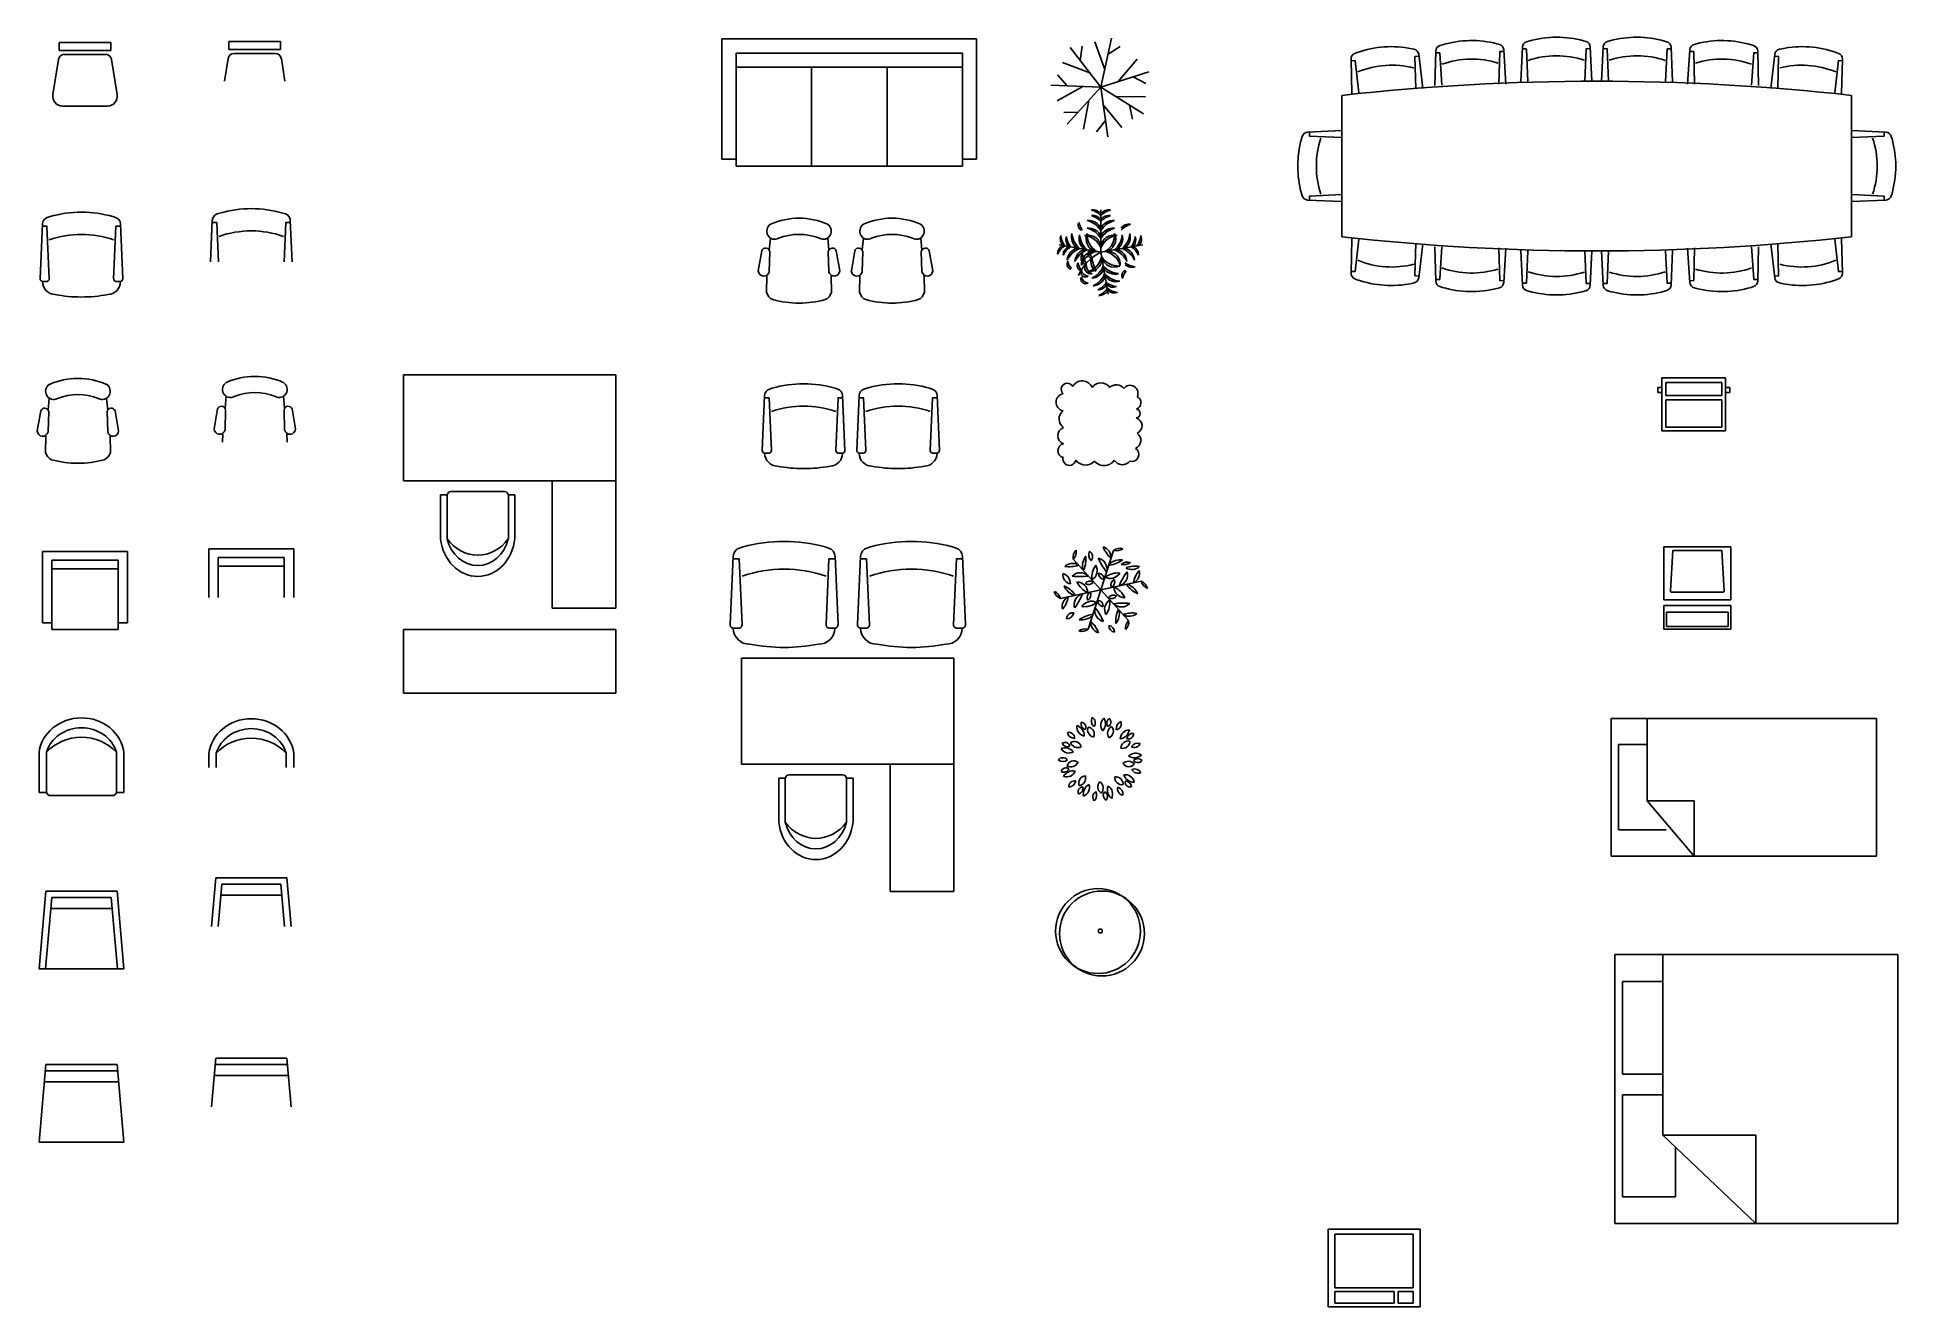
# Model space of a CAD drawing. Extents: x 35 to 561, y 73 to 432.
import ezdxf

# ---------------------------------------------------------------- set-up
doc = ezdxf.new("R2010")
doc.units = 0
doc.header["$LTSCALE"] = 48
doc.header["$MEASUREMENT"] = 0
doc.layers.get('0').update_dxf_attribs({"linetype": 'CONTINUOUS'})

msp = doc.modelspace()

# ---------------------------------------------------------------- linework, layer by layer
for p, q in [((89.66, 431.27), (89.66, 429.02)), ((104.29, 431.27), (89.66, 431.27)), ((104.29, 431.27), (104.29, 429.02)), ((229, 432), (229, 398)), ((301, 432), (229, 432)), ((301, 432), (301, 398)), ((336.11, 418.37), (339.12, 432.24)), ((457.1, 431.39), (456.42, 431.19)), ((472.54, 431.45), (473.22, 431.26)), ((479.99, 431.45), (479.31, 431.26)), ((495.43, 431.39), (496.11, 431.19)), ((41.49, 426.2), (39.89, 416.26)), ((41.69, 431), (41.69, 428.75)), ((41.69, 431), (56.31, 431)), ((56.31, 428.75), (41.69, 428.75)), ((54.85, 427.62), (43.15, 427.62)), ((56.31, 431), (56.31, 428.75)), ((58.11, 416.26), (56.51, 426.2)), ((88.43, 420.02), (89.46, 426.48)), ((89.66, 429.02), (104.29, 429.02)), ((91.13, 427.9), (102.82, 427.9)), ((104.49, 426.48), (105.52, 420.02)), ((297, 428), (233, 428)), ((233, 428), (233, 396)), ((297, 428), (297, 396)), ((336.11, 418.37), (327.42, 429.59)), ((330.26, 425.92), (330.84, 429.97)), ((337.19, 423.35), (334.43, 431.19)), ((338.13, 427.71), (341.61, 429.87)), ((340.96, 419.93), (346.37, 426.24)), ((406.81, 426.3), (407.06, 416.57)), ((408.56, 428.15), (407.9, 427.9)), ((423.97, 429.23), (424.66, 429.07)), ((424.87, 427.02), (425.1, 417.83)), ((424.91, 427.06), (425.9, 427.13)), ((425.96, 427.64), (427.06, 417.97)), ((430.78, 428.56), (430.54, 418.83)), ((431.88, 428.08), (430.72, 428.06)), ((431.92, 428.04), (432.51, 418.87)), ((432.62, 430.32), (431.94, 430.1)), ((448.06, 430.63), (448.74, 430.44)), ((448.85, 428.38), (448.62, 419.19)), ((448.89, 428.42), (449.88, 428.44)), ((449.97, 428.94), (450.59, 419.23)), ((455.23, 429.66), (454.84, 419.94)), ((456.32, 429.17), (455.17, 429.16)), ((456.36, 429.13), (456.81, 419.94)), ((473.29, 429.19), (472.92, 420.01)), ((473.34, 429.23), (474.33, 429.24)), ((474.42, 429.74), (474.89, 420.02)), ((478.11, 429.74), (477.64, 420.02)), ((479.19, 429.23), (478.2, 429.24)), ((479.24, 429.19), (479.61, 420.01)), ((496.17, 429.13), (495.72, 419.94)), ((496.21, 429.17), (497.36, 429.16)), ((497.3, 429.66), (497.69, 419.94)), ((502.56, 428.94), (501.94, 419.23)), ((503.64, 428.42), (502.64, 428.44)), ((503.68, 428.38), (503.91, 419.19)), ((504.47, 430.63), (503.79, 430.44)), ((519.91, 430.32), (520.59, 430.1)), ((520.61, 428.04), (520.02, 418.87)), ((520.65, 428.08), (521.81, 428.06)), ((521.75, 428.56), (521.99, 418.83)), ((526.57, 427.64), (525.47, 417.97)), ((527.62, 427.06), (526.63, 427.13)), ((527.66, 427.02), (527.43, 417.83)), ((528.56, 429.23), (527.87, 429.07)), ((543.97, 428.15), (544.63, 427.9)), ((545.72, 426.3), (545.47, 416.57)), ((297, 424), (233, 424)), ((254.33, 396), (254.33, 424)), ((275.67, 396), (275.67, 424)), ((326.57, 418.74), (323.84, 421.79)), ((333, 422.4), (325.22, 425.32)), ((336.11, 418.37), (349.63, 422.71)), ((345.21, 421.29), (348.81, 419.36)), ((407.93, 425.88), (406.78, 425.8)), ((407.98, 425.84), (409.02, 416.71)), ((544.55, 425.84), (543.51, 416.71)), ((544.6, 425.88), (545.75, 425.8)), ((336.11, 418.37), (321.94, 418.92)), ((331.03, 418.57), (323.79, 414.49)), ((336.11, 418.37), (326.58, 407.87)), ((336.11, 418.37), (348.12, 410.81)), ((336.11, 418.37), (338.04, 404.32)), ((340.42, 415.66), (348.73, 415.58)), ((404.26, 376.03), (404.26, 416.03)), ((548.26, 376.03), (548.26, 416.03)), ((42.67, 413), (55.33, 413)), ((329.7, 411.3), (325.61, 411.17)), ((332.69, 414.6), (331.17, 406.44)), ((336.8, 413.33), (342.08, 406.91)), ((344.19, 413.28), (345.03, 409.28)), ((337.41, 408.92), (334.88, 405.7)), ((394.54, 405.62), (404.26, 406.05)), ((395.04, 404.53), (395.04, 405.53)), ((557.99, 405.62), (548.26, 406.05)), ((557.49, 404.53), (557.49, 405.53)), ((392.82, 403.75), (393.02, 404.43)), ((395.08, 404.49), (404.26, 404.08)), ((557.45, 404.49), (548.26, 404.08)), ((559.71, 403.75), (559.51, 404.43)), ((229, 398), (233, 398)), ((233, 396), (297, 396)), ((301, 398), (297, 398)), ((392.82, 388.31), (393.02, 387.62)), ((394.54, 386.43), (404.26, 386)), ((395.04, 387.52), (395.04, 386.37)), ((395.08, 387.56), (404.26, 387.97)), ((557.45, 387.56), (548.26, 387.97)), ((557.99, 386.43), (548.26, 386)), ((557.49, 387.52), (557.49, 386.37)), ((559.71, 388.31), (559.51, 387.62)), ((36.97, 379.67), (36.31, 364.16)), ((38.22, 379.07), (36.89, 379.07)), ((38.26, 379.02), (38.9, 364.16)), ((39.12, 381.74), (38.34, 381.49)), ((56.88, 381.74), (57.66, 381.49)), ((57.74, 379.02), (57.1, 364.16)), ((57.78, 379.07), (58.93, 379.07)), ((59.03, 379.67), (59.69, 364.16)), ((84.97, 380.67), (84.47, 369)), ((86.22, 380.07), (84.89, 380.07)), ((86.26, 380.02), (86.73, 369)), ((87.12, 382.74), (86.34, 382.5)), ((104.88, 382.74), (105.66, 382.5)), ((105.74, 380.02), (105.27, 369)), ((105.78, 380.07), (106.93, 380.07)), ((107.03, 380.67), (107.53, 369)), ((336.11, 383.66), (336.11, 371.66)), ((242.4, 372.33), (242.7, 375.69)), ((259.21, 372.33), (258.91, 375.69)), ((268.69, 372.33), (268.99, 375.69)), ((285.5, 372.33), (285.19, 375.69)), ((324.3, 373.74), (336.11, 371.66)), ((347.93, 373.74), (336.11, 371.66)), ((406.81, 365.75), (407.06, 375.48)), ((407.98, 366.21), (409.02, 375.34)), ((424.87, 365.03), (425.1, 374.22)), ((425.96, 364.42), (427.06, 374.09)), ((526.57, 364.42), (525.47, 374.09)), ((527.66, 365.03), (527.43, 374.22)), ((544.55, 366.21), (543.51, 375.34)), ((545.72, 365.75), (545.47, 375.48)), ((240.28, 372.09), (239.3, 366.45)), ((242.54, 371.88), (242.38, 366.16)), ((259.07, 371.88), (259.23, 366.16)), ((261.33, 372.09), (262.31, 366.45)), ((266.57, 372.09), (265.59, 366.45)), ((268.83, 371.88), (268.67, 366.16)), ((285.36, 371.88), (285.51, 366.16)), ((287.61, 372.09), (288.6, 366.45)), ((338.2, 359.84), (336.11, 371.66)), ((430.78, 363.5), (430.54, 373.23)), ((431.92, 364.01), (432.51, 373.19)), ((448.85, 363.68), (448.62, 372.87)), ((449.97, 363.12), (450.59, 372.83)), ((455.23, 362.39), (454.84, 372.12)), ((456.36, 362.93), (456.81, 372.11)), ((473.29, 362.86), (472.92, 372.04)), ((474.42, 362.32), (474.89, 372.04)), ((478.11, 362.32), (477.64, 372.04)), ((479.24, 362.86), (479.61, 372.04)), ((496.17, 362.93), (495.72, 372.11)), ((497.3, 362.39), (497.69, 372.12)), ((502.56, 363.12), (501.94, 372.83)), ((503.68, 363.68), (503.91, 372.87)), ((520.61, 364.01), (520.02, 373.19)), ((521.75, 363.5), (521.99, 373.23)), ((37.22, 363.4), (37.98, 363.4)), ((58.78, 363.4), (58.02, 363.4)), ((241.63, 360.36), (241.73, 365.04)), ((259.98, 360.36), (259.88, 365.04)), ((267.92, 360.36), (268.02, 365.04)), ((286.27, 360.36), (286.17, 365.04)), ((407.93, 366.18), (406.78, 366.26)), ((408.56, 363.9), (407.9, 364.15)), ((423.97, 362.83), (424.66, 362.98)), ((424.91, 364.99), (425.9, 364.92)), ((431.88, 363.97), (430.72, 364)), ((448.89, 363.64), (449.88, 363.62)), ((456.32, 362.89), (455.17, 362.89)), ((496.21, 362.89), (497.36, 362.89)), ((503.64, 363.64), (502.64, 363.62)), ((520.65, 363.97), (521.81, 364)), ((527.62, 364.99), (526.63, 364.92)), ((528.56, 362.83), (527.87, 362.98)), ((543.97, 363.9), (544.63, 364.15)), ((544.6, 366.18), (545.75, 366.26)), ((432.62, 361.73), (431.94, 361.95)), ((448.06, 361.43), (448.74, 361.62)), ((457.1, 360.66), (456.42, 360.86)), ((472.54, 360.6), (473.22, 360.8)), ((473.34, 362.82), (474.33, 362.82)), ((479.19, 362.82), (478.2, 362.82)), ((479.99, 360.6), (479.31, 360.8)), ((495.43, 360.66), (496.11, 360.86)), ((504.47, 361.43), (503.79, 361.62)), ((519.91, 361.73), (520.59, 361.95)), ((139, 337), (139, 307)), ((199, 337), (139, 337)), ((199, 307), (199, 337)), ((243.22, 333.2), (242.43, 332.96)), ((260.98, 333.2), (261.76, 332.96)), ((269.92, 333.2), (269.14, 332.96)), ((287.68, 333.2), (288.46, 332.96)), ((494.69, 333.42), (493.5, 333.42)), ((493.5, 333.42), (493.5, 331.99)), ((493.5, 331.99), (494.69, 331.99)), ((494.69, 336.12), (494.69, 321.12)), ((512.69, 336.12), (494.69, 336.12)), ((495.75, 331.2), (495.75, 334.86)), ((495.75, 334.86), (511.63, 334.86)), ((511.63, 331.2), (511.63, 334.86)), ((512.69, 321.12), (512.69, 336.12)), ((512.69, 333.42), (513.88, 333.42)), ((513.88, 331.99), (512.69, 331.99)), ((513.88, 333.42), (513.88, 331.99)), ((36.48, 326.79), (35.49, 321.16)), ((38.74, 326.59), (38.58, 320.87)), ((38.59, 327.04), (38.9, 330.4)), ((55.41, 327.04), (55.1, 330.4)), ((55.26, 326.59), (55.42, 320.87)), ((57.52, 326.79), (58.51, 321.16)), ((86.48, 327.35), (85.49, 321.71)), ((88.74, 327.14), (88.58, 321.42)), ((88.59, 327.59), (88.9, 330.95)), ((105.41, 327.59), (105.1, 330.95)), ((105.26, 327.14), (105.42, 321.42)), ((107.52, 327.35), (108.51, 321.71)), ((241.06, 331.13), (240.4, 315.63)), ((242.31, 330.53), (240.99, 330.53)), ((242.36, 330.48), (242.99, 315.63)), ((261.83, 330.48), (261.2, 315.63)), ((261.88, 330.53), (263.03, 330.53)), ((263.13, 331.13), (263.79, 315.63)), ((267.76, 331.13), (267.11, 315.63)), ((269.02, 330.53), (267.69, 330.53)), ((269.06, 330.48), (269.7, 315.63)), ((288.54, 330.48), (287.9, 315.63)), ((288.58, 330.53), (289.73, 330.53)), ((289.83, 331.13), (290.49, 315.63)), ((511.63, 331.2), (495.75, 331.2)), ((495.75, 322.17), (495.75, 329.94)), ((495.75, 329.94), (511.63, 329.94)), ((511.63, 322.17), (511.63, 329.94)), ((494.69, 321.12), (512.69, 321.12)), ((511.63, 322.17), (495.75, 322.17)), ((37.82, 315.07), (37.93, 319.75)), ((56.18, 315.07), (56.07, 319.75)), ((87.88, 318), (87.93, 320.3)), ((106.12, 318), (106.07, 320.3)), ((241.32, 314.86), (242.07, 314.86)), ((262.87, 314.86), (262.12, 314.86)), ((268.02, 314.86), (268.78, 314.86)), ((289.58, 314.86), (288.82, 314.86)), ((139, 307), (199, 307)), ((181, 307), (181, 271)), ((199, 307), (181, 307)), ((199, 271), (199, 307)), ((149.5, 303.07), (149.5, 290.6)), ((149.5, 303.07), (151.35, 303.07)), ((151.35, 302.8), (151.35, 290.6)), ((152.4, 304), (167.6, 304)), ((168.63, 303.07), (170.5, 303.07)), ((168.65, 302.8), (168.65, 290.6)), ((170.5, 303.07), (170.5, 290.73)), ((37, 287), (37, 266.83)), ((61, 287), (37, 287)), ((39.67, 284.56), (39.67, 265)), ((58.33, 284.56), (39.67, 284.56)), ((58.33, 265), (58.33, 284.56)), ((61, 266.83), (61, 287)), ((108, 287.75), (84, 287.75)), ((84, 287.75), (84, 274)), ((105.33, 285.31), (86.67, 285.31)), ((86.67, 285.31), (86.67, 274)), ((105.33, 274), (105.33, 285.31)), ((108, 274), (108, 287.75)), ((232.18, 285.74), (231.32, 266.36)), ((233.81, 284.99), (232.08, 284.99)), ((233.87, 284.93), (234.7, 266.36)), ((234.99, 288.32), (233.97, 288.02)), ((258.15, 288.32), (259.17, 288.02)), ((259.27, 284.93), (258.45, 266.36)), ((259.33, 284.99), (260.83, 284.99)), ((260.97, 285.74), (261.83, 266.36)), ((268.18, 285.74), (267.32, 266.36)), ((269.81, 284.99), (268.31, 284.99)), ((269.87, 284.93), (270.7, 266.36)), ((270.99, 288.32), (269.97, 288.02)), ((294.15, 288.32), (295.17, 288.02)), ((295.27, 284.93), (294.45, 266.36)), ((295.33, 284.99), (297.06, 284.99)), ((296.97, 285.74), (297.83, 266.36)), ((336.11, 276.2), (328.29, 284.88)), ((336.11, 276.2), (339.72, 287.31)), ((495.2, 288.39), (495.2, 273.39)), ((514.2, 288.39), (495.2, 288.39)), ((497.1, 275.95), (497.8, 287.29)), ((511.59, 287.29), (497.8, 287.29)), ((512.3, 275.95), (511.59, 287.29)), ((514.2, 273.39), (514.2, 288.39)), ((58.33, 282.11), (39.67, 282.11)), ((105.33, 282.86), (86.67, 282.86)), ((336.11, 276.2), (324.69, 273.76)), ((336.11, 276.2), (332.51, 265.09)), ((336.11, 276.2), (347.54, 278.63)), ((336.11, 276.2), (343.94, 267.52)), ((497.57, 275.55), (511.82, 275.55)), ((181, 271), (199, 271)), ((495.2, 273.39), (514.2, 273.39)), ((495.2, 271.79), (514.2, 271.79)), ((495.2, 271.79), (495.2, 265.04)), ((513.44, 269.9), (495.95, 269.9)), ((495.95, 269.9), (495.95, 265.85)), ((513.44, 269.9), (513.44, 265.85)), ((514.2, 271.79), (514.2, 265.04)), ((39.67, 266.83), (37, 266.83)), ((58.33, 265), (39.67, 265)), ((61, 266.83), (58.33, 266.83)), ((139, 265), (139, 247)), ((199, 265), (139, 265)), ((199, 247), (199, 265)), ((232.52, 265.4), (233.5, 265.4)), ((260.63, 265.4), (259.64, 265.4)), ((268.52, 265.4), (269.5, 265.4)), ((296.63, 265.4), (295.64, 265.4)), ((495.2, 265.04), (514.2, 265.04)), ((513.44, 265.85), (495.95, 265.85)), ((234.57, 256.91), (234.57, 226.91)), ((294.57, 256.91), (234.57, 256.91)), ((294.57, 226.91), (294.57, 256.91)), ((139, 247), (199, 247)), ((555.33, 239.86), (480.33, 239.86)), ((480.33, 239.86), (480.33, 200.86)), ((490.52, 239.86), (490.52, 216.51)), ((555.33, 200.86), (555.33, 239.86)), ((482.41, 232.5), (482.41, 208.32)), ((490.52, 232.5), (482.41, 232.5)), ((36, 218.86), (36, 230.16)), ((38.12, 219.1), (38.12, 230.28)), ((57.88, 219.1), (57.88, 230.28)), ((60, 218.86), (60, 230.28)), ((83.99, 226), (83.99, 229.91)), ((86.11, 226), (86.11, 230.03)), ((105.87, 226), (105.87, 230.03)), ((107.99, 230.03), (107.99, 226)), ((234.57, 226.91), (294.57, 226.91)), ((276.57, 226.91), (276.57, 190.91)), ((294.57, 226.91), (276.57, 226.91)), ((294.57, 190.91), (294.57, 226.91)), ((245.07, 222.97), (245.07, 210.51)), ((245.07, 222.97), (246.93, 222.97)), ((246.93, 222.71), (246.93, 210.51)), ((247.98, 223.91), (263.17, 223.91)), ((264.2, 222.97), (266.07, 222.97)), ((264.22, 222.71), (264.22, 210.51)), ((266.07, 222.97), (266.07, 210.64)), ((38.14, 218.86), (36, 218.86)), ((56.68, 218), (39.32, 218)), ((60, 218.86), (57.88, 218.86)), ((490.52, 216.51), (503.77, 216.51)), ((490.52, 216.51), (503.77, 200.86)), ((503.77, 200.86), (503.77, 216.51)), ((482.41, 208.32), (495.9, 208.32)), ((480.33, 200.86), (555.33, 200.86)), ((84.73, 181), (85.94, 194.75)), ((106.06, 194.75), (85.94, 194.75)), ((107.27, 181), (106.06, 194.75)), ((36, 169), (37.94, 191)), ((58.06, 191), (37.94, 191)), ((60, 169), (58.06, 191)), ((86.59, 181), (87.65, 192.98)), ((104.63, 189.82), (87.37, 189.82)), ((104.35, 192.98), (87.65, 192.98)), ((105.41, 181), (104.35, 192.98)), ((276.57, 190.91), (294.57, 190.91)), ((37.86, 169), (39.65, 189.23)), ((56.63, 186.07), (39.37, 186.07)), ((56.35, 189.23), (39.65, 189.23)), ((58.14, 169), (56.35, 189.23)), ((36, 169), (60, 169)), ((481.34, 173.06), (481.34, 97.06)), ((561.34, 173.06), (481.34, 173.06)), ((494.91, 173.06), (494.91, 122.04)), ((561.34, 97.06), (561.34, 173.06)), ((494.91, 165.44), (483.56, 165.44)), ((483.56, 165.44), (483.56, 139.23)), ((36, 120), (37.94, 142)), ((58.06, 142), (37.94, 142)), ((60, 120), (58.06, 142)), ((84.73, 130), (85.94, 143.75)), ((106.06, 143.75), (85.94, 143.75)), ((107.27, 130), (106.06, 143.75)), ((58.49, 137.07), (37.51, 137.07)), ((58.21, 140.23), (37.79, 140.23)), ((106.49, 138.82), (85.51, 138.82)), ((106.21, 141.98), (85.79, 141.98)), ((483.56, 139.23), (494.91, 139.23)), ((483.56, 133.38), (483.56, 104.51)), ((494.91, 133.38), (483.56, 133.38)), ((494.91, 122.04), (521.21, 97.06)), ((494.91, 122.04), (521.21, 122.04)), ((521.21, 97.06), (521.21, 122.04)), ((36, 120), (60, 120)), ((498.56, 118.5), (498.56, 104.51)), ((483.56, 104.51), (498.56, 104.51)), ((426.31, 95.46), (400.31, 95.46)), ((400.31, 95.46), (400.31, 73.46)), ((426.31, 73.46), (426.31, 95.46)), ((481.34, 97.06), (561.34, 97.06)), ((402.28, 94.03), (424.34, 94.03)), ((402.28, 94.03), (402.28, 78.8)), ((424.34, 94.03), (424.34, 78.8)), ((402.28, 78.8), (424.34, 78.8)), ((402.28, 77.8), (402.28, 74.49)), ((402.28, 77.8), (419, 77.8)), ((402.28, 74.49), (419, 74.49)), ((419, 77.8), (419, 74.49)), ((420.1, 77.8), (424.34, 77.8)), ((420.1, 77.8), (420.1, 74.49)), ((420.1, 74.49), (424.34, 74.49)), ((424.34, 77.8), (424.34, 74.49)), ((400.31, 73.46), (426.31, 73.46))]:
    msp.add_line(p, q)
for centre, radius in [((335.31, 179.7), 12), ((336.42, 179.02), 12), ((335.96, 179.73), 0.539)]:
    msp.add_circle(centre, radius)
for centre, radius, start, end in [((440.89, 402.69), 28.84, 75.6116, 106.662), ((464.93, 403.63), 28.84, 74.7012, 105.7516), ((472.76, 429.66), 1.67, 2.7668, 73.8065), ((479.77, 429.66), 1.67, 106.1935, 177.2332), ((487.6, 403.63), 28.84, 74.2484, 105.2988), ((511.64, 402.69), 28.84, 73.338, 104.3884), ((43.15, 425.94), 1.69, 90, 170.8898), ((54.85, 425.94), 1.69, 9.1102, 90), ((91.13, 426.21), 1.69, 90, 170.8898), ((102.82, 426.21), 1.69, 9.1102, 90), ((408.48, 426.34), 1.67, 110.4098, 181.4495), ((418.2, 400.96), 28.84, 78.4646, 109.5151), ((424.3, 427.45), 1.67, 6.5302, 77.5699), ((424.91, 427.02), 0.0417, 93.9898, 181.4495), ((432.44, 428.52), 1.67, 107.5567, 178.5964), ((431.88, 428.04), 0.0417, 3.6772, 91.1368), ((440.91, 401.21), 25.07, 72.718, 109.5555), ((448.3, 428.83), 1.67, 3.6772, 74.7168), ((448.89, 428.37), 0.0417, 91.1368, 178.5964), ((456.9, 429.59), 1.67, 106.6463, 177.686), ((456.32, 429.12), 0.0417, 2.7668, 90.2264), ((464.93, 402.16), 25.07, 71.8076, 108.6451), ((473.34, 429.19), 0.0417, 90.2264, 177.686), ((479.19, 429.19), 0.0417, 2.314, 89.7736), ((487.6, 402.16), 25.07, 71.3549, 108.1924), ((495.63, 429.59), 1.67, 2.314, 73.3537), ((496.21, 429.12), 0.0417, 89.7736, 177.2332), ((504.23, 428.83), 1.67, 105.2832, 176.3228), ((503.64, 428.37), 0.0417, 1.4036, 88.8632), ((511.62, 401.21), 25.07, 70.4445, 107.282), ((520.08, 428.52), 1.67, 1.4036, 72.4433), ((520.65, 428.04), 0.0417, 88.8632, 176.3228), ((528.23, 427.45), 1.67, 102.4301, 173.4698), ((527.62, 427.02), 0.0417, 358.5505, 86.0102), ((534.33, 400.96), 28.84, 70.4849, 101.5354), ((544.05, 426.34), 1.67, 358.5505, 69.5902), ((407.93, 425.84), 0.0417, 6.5302, 93.9898), ((418.3, 399.49), 25.07, 75.5711, 112.4086), ((534.23, 399.49), 25.07, 67.5914, 104.4289), ((544.59, 425.84), 0.0417, 86.0102, 173.4698), ((42.67, 415.81), 2.81, 170.8898, 270), ((55.33, 415.81), 2.81, 270, 9.1102), ((476.26, -229.97), 650, 83.64034, 96.35966), ((394.62, 403.96), 1.67, 92.5404, 163.5801), ((557.91, 403.96), 1.67, 16.4199, 87.4596), ((420.61, 396.03), 28.84, 164.4748, 195.5252), ((395.08, 404.53), 0.0417, 180, 267.4596), ((422.08, 396.02), 25.07, 161.5812, 198.4188), ((530.45, 396.02), 25.07, 341.5812, 18.4188), ((557.45, 404.53), 0.0417, 272.5404, 360), ((531.92, 396.03), 28.84, 344.4748, 15.5252), ((394.62, 388.1), 1.67, 196.4199, 267.4596), ((395.08, 387.52), 0.0417, 92.5404, 180), ((557.45, 387.52), 0.0417, 0, 87.4596), ((557.91, 388.1), 1.67, 272.5404, 343.5801), ((331.08, 379.23), 1.38, 139.742, 258.7475), ((332.95, 380.33), 3, 184.618, 228.2106), ((332.64, 376.82), 3.84, 25.2489, 95.3937), ((330.62, 374.43), 6.43, 31.3712, 75.0366), ((333.88, 380.91), 2.77, 36.29, 99.6243), ((331.64, 377.67), 6.23, 44.0763, 73.3794), ((333.88, 379.28), 2.77, 36.29, 99.6243), ((331.64, 376.03), 6.23, 44.0763, 73.3794), ((338.35, 380.91), 2.77, 80.3757, 143.71), ((340.59, 377.67), 6.23, 106.6206, 135.9237), ((338.35, 379.28), 2.77, 80.3757, 143.71), ((340.59, 376.03), 6.23, 106.6206, 135.9237), ((339.58, 376.82), 3.84, 84.6063, 154.7511), ((341.6, 374.43), 6.43, 104.9634, 148.6288), ((344.06, 376.85), 2.77, 80.3757, 143.71), ((346.31, 373.61), 6.23, 106.6206, 135.9237), ((326.61, 371.07), 2.77, 116.29, 179.6243), ((329.41, 368.29), 6.23, 124.0763, 153.3794), ((327.39, 375.46), 2.77, 160.3757, 223.71), ((330.97, 377.11), 6.23, 186.6206, 215.9237), ((329, 375.18), 2.77, 160.3757, 223.71), ((332.58, 376.83), 6.23, 186.6206, 215.9237), ((331.63, 375.97), 3.84, 164.6063, 234.7511), ((334.34, 377.55), 6.43, 184.9634, 228.6288), ((333.78, 375.59), 3.84, 164.6063, 234.7511), ((336.49, 377.17), 6.43, 184.9634, 228.6288), ((332.41, 372.78), 3.74, 3.4259, 103.6346), ((330.86, 370.8), 5.66, 21.6665, 83.1878), ((335.65, 375.5), 3.74, 156.3654, 256.5741), ((337.88, 376.69), 5.66, 176.8122, 238.3335), ((332.64, 374.64), 3.84, 25.2489, 95.3937), ((330.62, 372.25), 6.43, 31.3712, 75.0366), ((339.82, 372.78), 3.74, 76.3654, 176.5741), ((339.58, 374.64), 3.84, 84.6063, 154.7511), ((341.6, 372.25), 6.43, 104.9634, 148.6288), ((341.37, 370.8), 5.66, 96.8122, 158.3335), ((334.35, 376.69), 5.66, 301.6665, 3.1878), ((336.58, 375.5), 3.74, 283.4259, 23.6346), ((335.74, 377.17), 6.43, 311.3712, 355.0366), ((338.45, 375.59), 3.84, 305.2489, 15.3937), ((337.89, 377.55), 6.43, 311.3712, 355.0366), ((340.6, 375.97), 3.84, 305.2489, 15.3937), ((339.65, 376.83), 6.23, 324.0763, 353.3794), ((343.23, 375.18), 2.77, 316.29, 19.6243), ((341.26, 377.11), 6.23, 324.0763, 353.3794), ((344.84, 375.46), 2.77, 316.29, 19.6243), ((476.26, 1022.03), 650, 263.64034, 276.35966), ((476.26, 1022.03), 650, 263.64034, 276.35966), ((328.22, 370.78), 2.77, 116.29, 179.6243), ((331.03, 368.01), 6.23, 124.0763, 153.3794), ((327.92, 368.25), 1.38, 139.742, 258.7475), ((330.42, 369.14), 3.84, 105.2489, 175.3937), ((332.43, 366.73), 6.43, 111.3712, 155.0366), ((329.79, 369.35), 3, 184.618, 228.2106), ((332.57, 368.76), 3.84, 105.2489, 175.3937), ((334.58, 366.35), 6.43, 111.3712, 155.0366), ((330.77, 367.8), 1.38, 139.742, 258.7475), ((332.64, 368.9), 3, 184.618, 228.2106), ((341.69, 359.95), 12.96, 115.4772, 156.6585), ((332.61, 370.08), 2.09, 144.9865, 244.4034), ((334.37, 368.2), 3.74, 83.4259, 183.6346), ((336.05, 366.33), 5.66, 101.6665, 163.1878), ((336.85, 372.07), 6, 187.5759, 215.8942), ((333.38, 367.35), 1.84, 138.8744, 278.9763), ((334.98, 368.23), 3, 173.7536, 244.097), ((330.79, 371.59), 5.66, 286.8122, 348.3335), ((332.66, 369.91), 3.74, 266.3654, 6.5741), ((333.8, 371.21), 1.35, 114.2257, 255.1279), ((334.88, 371.52), 1.87, 150.4398, 228.6694), ((336.38, 368.96), 3.11, 161.4477, 239.3672), ((343.73, 371.06), 10.14, 185.4007, 208.139), ((339.96, 371.19), 3.74, 193.4259, 293.6346), ((341.14, 373.42), 5.66, 211.6665, 273.1878), ((336.18, 366.33), 5.66, 16.8122, 78.3335), ((337.86, 368.2), 3.74, 356.3654, 96.5741), ((337.65, 366.35), 6.43, 24.9634, 68.6288), ((339.66, 368.76), 3.84, 4.6063, 74.7511), ((339.8, 366.73), 6.43, 24.9634, 68.6288), ((341.8, 369.14), 3.84, 4.6063, 74.7511), ((346.53, 373.73), 6.23, 234.0763, 263.3794), ((344.88, 370.15), 2.77, 226.29, 289.6243), ((341.2, 368.01), 6.23, 26.6206, 55.9237), ((344.01, 370.78), 2.77, 0.3757, 63.71), ((418.3, 392.56), 25.07, 247.5914, 284.4289), ((534.23, 392.56), 25.07, 255.5711, 292.4086), ((331.79, 366.06), 1.37, 167.0577, 302.8533), ((331.79, 364.1), 1.37, 167.0577, 302.8533), ((332.58, 366.83), 1.92, 185.1845, 268.654), ((332.58, 364.88), 1.92, 185.1845, 268.654), ((330.81, 370.12), 6.43, 294.9634, 338.6288), ((333.22, 368.12), 3.84, 274.6063, 344.7511), ((331.19, 367.97), 6.43, 294.9634, 338.6288), ((333.59, 365.97), 3.84, 274.6063, 344.7511), ((332.46, 366.57), 6.23, 296.6206, 325.9237), ((341.62, 372.03), 6.43, 221.3712, 265.0366), ((340.05, 369.32), 3.84, 215.2489, 285.3937), ((342, 369.88), 6.43, 221.3712, 265.0366), ((340.43, 367.17), 3.84, 215.2489, 285.3937), ((341.28, 368.12), 6.23, 234.0763, 263.3794), ((343.41, 365.14), 1.38, 101.2525, 220.258), ((345.28, 364.05), 3, 131.7894, 175.382), ((408.48, 365.71), 1.67, 178.5505, 249.5902), ((407.93, 366.22), 0.0417, 266.0102, 353.4698), ((418.2, 391.09), 28.84, 250.4849, 281.5354), ((424.3, 364.61), 1.67, 282.4301, 353.4698), ((424.91, 365.03), 0.0417, 178.5505, 266.0102), ((432.44, 363.54), 1.67, 181.4036, 252.4433), ((431.88, 364.02), 0.0417, 268.8632, 356.3228), ((440.91, 390.84), 25.07, 250.4445, 287.282), ((448.3, 363.22), 1.67, 285.2832, 356.3228), ((448.89, 363.68), 0.0417, 181.4036, 268.8632), ((456.32, 362.93), 0.0417, 269.7736, 357.2332), ((464.93, 389.89), 25.07, 251.3549, 288.1924), ((473.34, 362.86), 0.0417, 182.314, 269.7736), ((479.19, 362.86), 0.0417, 270.2264, 357.686), ((487.6, 389.89), 25.07, 251.8076, 288.6451), ((496.21, 362.93), 0.0417, 182.7668, 270.2264), ((504.23, 363.22), 1.67, 183.6772, 254.7168), ((503.64, 363.68), 0.0417, 271.1368, 358.5964), ((511.62, 390.84), 25.07, 252.718, 289.5555), ((520.08, 363.54), 1.67, 287.5567, 358.5964), ((520.65, 364.02), 0.0417, 183.6772, 271.1368), ((528.23, 364.61), 1.67, 186.5302, 257.5699), ((527.62, 365.03), 0.0417, 273.9898, 1.4495), ((534.33, 391.09), 28.84, 258.4646, 289.5151), ((544.59, 366.22), 0.0417, 186.5302, 273.9898), ((544.05, 365.71), 1.67, 290.4098, 1.4495), ((335.24, 363.77), 2.77, 270.3757, 333.71), ((332.75, 364.96), 6.23, 296.6206, 325.9237), ((335.52, 362.15), 2.77, 270.3757, 333.71), ((339.64, 364.54), 2.77, 226.29, 289.6243), ((341.57, 366.51), 6.23, 234.0763, 263.3794), ((339.92, 362.93), 2.77, 226.29, 289.6243), ((440.89, 389.37), 28.84, 253.338, 284.3884), ((456.9, 362.46), 1.67, 182.314, 253.3537), ((464.93, 388.42), 28.84, 254.2484, 285.2988), ((472.76, 362.4), 1.67, 286.1935, 357.2332), ((479.77, 362.4), 1.67, 182.7668, 253.8065), ((487.6, 388.42), 28.84, 254.7012, 285.7516), ((495.63, 362.46), 1.67, 286.6463, 357.686), ((511.64, 389.37), 28.84, 255.6116, 286.662), ((325.95, 329.25), 2.49, 101.9904, 258.0096), ((326.63, 332.91), 1.72, 25.9671, 225.7484), ((330.84, 332.33), 2.97, 20.7912, 153.484), ((336.11, 331.8), 2.96, 32.4712, 147.5288), ((340.48, 331.64), 2.56, 34.4454, 136.8721), ((344.4, 331.83), 2.21, 331.8795, 145.2322), ((327.18, 324.49), 2.9, 126.9041, 235.9039), ((345.91, 326.09), 1.3, 279.2437, 79.8042), ((345.63, 329.12), 1.82, 286.1719, 66.7793), ((326.35, 319.8), 2.43, 109.1758, 250.8242), ((345.46, 322.62), 2.29, 292.8063, 73.3486), ((325.97, 315.55), 2, 101.9501, 254.6405), ((344.87, 314.49), 1.98, 253.3889, 59.2517), ((345, 318.47), 2.44, 291.2502, 56.4753), ((327.23, 313.23), 1.83, 167.7236, 348.7757), ((325.44, 313.62), 0, 0, 41.0074), ((331.8, 314.95), 3.47, 216.8053, 317.2214), ((337.02, 314.79), 3.46, 219.3414, 326.3834), ((342.2, 314.23), 2.66, 210.5692, 322.2031), ((246.57, 246.64), 43.27, 74.4748, 105.5252), ((282.57, 246.64), 43.27, 74.4748, 105.5252), ((234.68, 285.63), 2.5, 106.4199, 177.4596), ((233.81, 284.93), 0.0625, 2.5404, 90), ((258.47, 285.63), 2.5, 2.5404, 73.5801), ((259.33, 284.93), 0.0625, 90, 177.4596), ((270.68, 285.63), 2.5, 106.4199, 177.4596), ((269.81, 284.93), 0.0625, 2.5404, 90), ((294.47, 285.63), 2.5, 2.5404, 73.5801), ((295.33, 284.93), 0.0625, 90, 177.4596), ((331.02, 285.35), 2.77, 132.2233, 189.8114), ((326.02, 287.07), 3.16, 316.0238, 6.0109), ((335.81, 282.82), 4.91, 143.3521, 190.9965), ((323.43, 285), 8.47, 338.197, 5.0866), ((334.78, 286.08), 2.13, 151.7015, 229.7406), ((331.96, 285.54), 1.81, 322.8639, 58.5782), ((352.47, 292.72), 18.68, 203.8113, 217.5003), ((334.58, 282.01), 3.27, 347.2702, 75.7188), ((344.07, 291.06), 7.79, 200.3878, 229.0632), ((335.76, 285.23), 3.28, 359.75, 72.0497), ((341.7, 279.78), 4.91, 83.3521, 130.9965), ((337.4, 291.58), 8.47, 278.197, 305.0866), ((341.49, 285.18), 2.77, 72.2233, 129.8114), ((340.48, 290.38), 3.16, 256.0238, 306.0109), ((343.6, 281.27), 2.77, 72.2233, 129.8114), ((246.57, 244.43), 37.6, 71.5812, 108.4188), ((282.58, 244.43), 37.6, 71.5812, 108.4187), ((327.99, 280.41), 2.59, 170.709, 259.1064), ((324.44, 277.94), 3.05, 358.6571, 71.1583), ((328.12, 280.41), 3.28, 59.75, 132.0497), ((327.22, 290.52), 7.79, 260.3878, 289.0632), ((330.31, 277.77), 3.27, 47.2702, 135.7188), ((329.98, 298.63), 18.68, 263.8113, 277.5003), ((339.78, 279.65), 6.23, 145.1527, 185.9348), ((331.88, 281.68), 3.18, 302.4729, 28.6145), ((337.22, 280.85), 1.77, 176.5427, 264.4723), ((335.12, 279.06), 1.93, 0.9077, 80.1073), ((340.93, 274.75), 6.23, 85.1527, 125.9348), ((338.75, 282.61), 3.18, 242.4729, 328.6145), ((340.69, 277.56), 1.77, 116.5427, 204.4723), ((338.09, 278.48), 1.93, 300.9077, 20.1073), ((358.6, 270.29), 18.68, 143.8113, 157.5003), ((340.38, 280.44), 3.27, 287.2702, 15.7188), ((342.59, 286.47), 3.16, 256.0238, 306.0109), ((344.86, 285.22), 3.28, 239.75, 312.0497), ((345.76, 275.11), 7.79, 80.3878, 109.0632), ((352.97, 276.74), 7.79, 140.3878, 169.0632), ((343.76, 281.02), 3.28, 299.75, 12.0497), ((321.65, 272.89), 3.16, 16.0238, 66.0109), ((325.64, 276.36), 2.77, 192.2233, 249.8114), ((328.47, 271.38), 3.28, 119.75, 192.0497), ((319.26, 275.66), 7.79, 320.3878, 349.0632), ((322.15, 269.62), 8.47, 38.197, 65.0866), ((330.23, 279.25), 4.91, 203.3521, 250.9965), ((331.85, 271.96), 3.27, 107.2702, 195.7188), ((313.63, 282.1), 18.68, 323.8113, 337.5003), ((329.25, 275.28), 3.18, 2.4729, 88.6145), ((334.96, 281.1), 6.23, 205.1527, 245.9348), ((333.15, 276.77), 1.93, 60.9077, 140.1073), ((332.64, 279.48), 1.77, 236.5427, 324.4723), ((334.14, 273.91), 1.93, 120.9077, 200.1073), ((331.54, 274.83), 1.77, 296.5427, 24.4723), ((339.59, 272.92), 1.77, 56.5427, 144.4723), ((339.08, 275.63), 1.93, 240.9077, 320.1073), ((342.98, 277.12), 3.18, 182.4729, 268.6145), ((337.27, 271.3), 6.23, 25.1527, 65.9348), ((350.08, 282.78), 8.47, 218.197, 245.0866), ((342, 273.15), 4.91, 23.3521, 70.9965), ((350.58, 279.5), 3.16, 196.0238, 246.0109), ((346.58, 276.03), 2.77, 12.2233, 69.8114), ((328.21, 267.92), 1.81, 82.8639, 178.5782), ((326.34, 270.09), 2.13, 271.7015, 349.7406), ((334.83, 260.81), 8.47, 98.197, 125.0866), ((330.53, 272.62), 4.91, 263.3521, 310.9965), ((333.48, 269.79), 3.18, 62.4729, 148.6145), ((331.29, 277.65), 6.23, 265.1527, 305.9348), ((337.65, 270.39), 3.27, 167.2702, 255.7188), ((319.76, 259.68), 18.68, 23.8113, 37.5003), ((335.01, 271.55), 1.77, 356.5427, 84.4723), ((337.1, 273.34), 1.93, 180.9077, 260.1073), ((340.35, 270.71), 3.18, 122.4729, 208.6145), ((332.45, 272.75), 6.23, 325.1527, 5.9348), ((341.92, 274.63), 3.27, 227.2702, 315.7188), ((342.24, 253.77), 18.68, 83.8113, 97.5003), ((348.8, 267.4), 8.47, 158.197, 185.0866), ((336.42, 269.58), 4.91, 323.3521, 10.9965), ((345.01, 261.87), 7.79, 80.3878, 109.0632), ((344.11, 271.99), 3.28, 239.75, 312.0497), ((232.28, 266.33), 0.958, 178.1708, 284.5154), ((236.81, 265.43), 4.62, 180.7158, 270.3544), ((233.74, 266.33), 0.958, 255.4846, 1.8292), ((256.33, 265.43), 4.62, 269.6456, 359.2842), ((259.4, 266.33), 0.958, 178.1708, 284.5154), ((260.87, 266.33), 0.958, 255.4846, 1.8292), ((268.28, 266.33), 0.958, 178.1708, 284.5154), ((272.81, 265.43), 4.62, 180.7158, 270.3544), ((269.74, 266.33), 0.958, 255.4846, 1.8292), ((292.33, 265.43), 4.62, 269.6456, 359.2842), ((295.4, 266.33), 0.958, 178.1708, 284.5154), ((296.87, 266.33), 0.958, 255.4846, 1.8292), ((331.75, 262.02), 3.16, 76.0238, 126.0109), ((330.74, 267.21), 2.77, 252.2233, 309.8114), ((336.47, 267.17), 3.28, 179.75, 252.0497), ((328.16, 261.34), 7.79, 20.3878, 49.0632), ((338.17, 264.33), 1.77, 356.5427, 84.4723), ((340.26, 266.12), 1.93, 180.9077, 260.1073), ((346.21, 265.33), 3.16, 136.0238, 186.0109), ((341.21, 267.05), 2.77, 312.2233, 9.8114), ((246.57, 312.31), 52.4, 259.2995, 280.7005), ((282.57, 312.31), 52.4, 259.2995, 280.7005), ((331.91, 237.41), 2.59, 170.709, 259.1064), ((328.36, 234.93), 3.05, 358.6571, 71.1583), ((332.13, 238.3), 1.64, 163.4613, 255.4329), ((330.45, 237.35), 1.42, 333.3115, 85.5828), ((334.59, 236.67), 2.22, 160.5035, 255.3285), ((332.23, 235.42), 2, 333.2488, 82.5832), ((335.54, 239.16), 2.13, 151.7015, 229.7406), ((332.73, 238.63), 1.81, 322.8639, 58.5782), ((338.67, 237.95), 2.59, 130.709, 219.1064), ((334.37, 238.34), 3.05, 318.6571, 31.1583), ((339.41, 238.49), 1.64, 123.4613, 215.4329), ((340.25, 235.66), 2.22, 120.5035, 215.3285), ((337.52, 238.85), 1.42, 293.3115, 45.5828), ((337.64, 236.22), 2, 293.2488, 42.5832), ((342.58, 236.96), 2.13, 111.7015, 189.7406), ((340.08, 238.36), 1.81, 282.8639, 18.5782), ((325.95, 228.47), 3.05, 38.6571, 111.1583), ((326, 231.66), 1.42, 13.3115, 125.5828), ((326.67, 233.47), 1.64, 203.4613, 295.4329), ((326.92, 234.11), 1.81, 2.8639, 98.5782), ((328.73, 236.32), 2.13, 191.7015, 269.7406), ((328.6, 231.33), 2, 13.2488, 122.5832), ((329.6, 233.8), 2.22, 200.5035, 295.3285), ((344.2, 234.02), 2.59, 90.709, 179.1064), ((341.15, 237.08), 3.05, 278.6571, 351.1583), ((343.94, 231.26), 2.22, 80.5035, 175.3285), ((342.3, 233.36), 2, 253.2488, 2.5832), ((345.12, 233.96), 1.64, 83.4613, 175.4329), ((343.89, 235.45), 1.42, 253.3115, 5.5828), ((346.56, 230.75), 2.13, 71.7015, 149.7406), ((345.55, 233.43), 1.81, 242.8639, 338.5782), ((325.38, 226.91), 1.81, 42.8639, 138.5782), ((325.34, 229.77), 2.13, 231.7015, 309.7406), ((327.08, 232.64), 2.59, 210.709, 299.1064), ((328.45, 225.86), 2, 53.2488, 162.5832), ((327.63, 228.4), 2.22, 240.5035, 335.3285), ((343.93, 225.51), 2.22, 40.5035, 135.3285), ((344.03, 228.17), 2, 213.2488, 322.5832), ((345.91, 227.46), 2.59, 50.709, 139.1064), ((345.54, 231.76), 3.05, 238.6571, 311.1583), ((346.57, 226.82), 1.64, 43.4613, 135.4329), ((346.59, 228.75), 1.42, 213.3115, 325.5828), ((326.24, 224.44), 1.42, 53.3115, 165.5828), ((325.6, 226.26), 1.64, 243.4613, 335.4329), ((328.26, 221.97), 3.05, 78.6571, 151.1583), ((326.44, 225.89), 2.59, 250.709, 339.1064), ((328.82, 220.4), 1.81, 82.8639, 178.5782), ((326.95, 222.57), 2.13, 271.7015, 349.7406), ((331.85, 221.58), 2, 93.2488, 202.5832), ((329.59, 222.99), 2.22, 280.5035, 15.3285), ((334.2, 218.47), 3.05, 118.6571, 191.1583), ((330.29, 220.3), 2.59, 290.709, 19.1064), ((337.21, 220.48), 2, 133.2488, 242.5832), ((334.57, 220.11), 2.22, 320.5035, 55.3285), ((342.02, 223.08), 2, 173.2488, 282.5832), ((340.23, 221.11), 2.22, 0.5035, 95.3285), ((343, 221.33), 2.59, 10.709, 99.1064), ((345.49, 224.86), 3.05, 198.6571, 271.1583), ((344.35, 221.88), 1.42, 173.3115, 285.5828), ((343.1, 220.42), 1.64, 3.4613, 95.4329), ((345.62, 223.43), 2.13, 31.7015, 109.7406), ((346.56, 226.14), 1.81, 202.8639, 298.5782), ((331.07, 219.07), 1.42, 93.3115, 205.5828), ((329.41, 220.05), 1.64, 283.4613, 15.4329), ((335.65, 217.63), 1.81, 122.8639, 218.5782), ((332.82, 218.1), 2.13, 311.7015, 29.7406), ((338.22, 218.06), 1.42, 133.3115, 245.5828), ((336.32, 217.74), 1.64, 323.4613, 55.4329), ((341.01, 219.61), 3.05, 158.6571, 231.1583), ((336.83, 218.5), 2.59, 330.709, 59.1064), ((342.65, 219.9), 1.81, 162.8639, 258.5782), ((340.19, 218.43), 2.13, 351.7015, 69.7406)]:
    msp.add_arc(centre, radius, start, end)
at = {"extrusion": (0, 0, -1)}
for centre, major_axis, ratio, start_param, end_param in [((96, 349.39), (0, 34.61), 0.958333, 6.012219, 6.554151), ((38.88, 379.58), (0, 2), 0.958333, 4.756727, 5.996604), ((38.22, 379.02), (0, 0.05), 0.958333, 0, 1.526458), ((48, 348.39), (0, 34.61), 0.958333, 6.012219, 6.554151), ((57.12, 379.58), (0, 2), 0.958333, 0.286582, 1.526458), ((57.78, 379.02), (0, 0.05), 0.958333, 4.756727, 6.283185), ((86.88, 380.58), (0, 2), 0.958333, 4.756727, 5.996604), ((86.22, 380.02), (0, 0.05), 0.958333, 0, 1.526458), ((105.12, 380.58), (0, 2), 0.958333, 0.286582, 1.526458), ((105.78, 380.02), (0, 0.05), 0.958333, 4.756727, 6.283185), ((243.9, 377.63), (0, 2.31), 0.958333, 2.623535, 5.737508), ((250.81, 359.55), (0, 21.74), 0.958333, 5.886316, 6.680055), ((257.71, 377.63), (0, 2.31), 0.958333, 0.545678, 3.65965), ((270.19, 377.63), (0, 2.31), 0.958333, 2.623535, 5.737508), ((277.09, 359.55), (0, 21.74), 0.958333, 5.886316, 6.680055), ((284, 377.63), (0, 2.31), 0.958333, 0.545678, 3.65965), ((47.99, 346.62), (0, 30.08), 0.958333, 5.961717, 6.604653), ((95.99, 347.62), (0, 30.08), 0.958333, 5.961717, 6.604653), ((250.81, 359.22), (0, 17.49), 0.958333, 5.929118, 6.637253), ((277.09, 359.22), (0, 17.49), 0.958333, 5.929118, 6.637253), ((241.38, 371.62), (0, 1.24), 0.958333, 5.100262, 7.639608), ((260.23, 371.62), (0, 1.24), 0.958333, 4.926762, 7.466109), ((267.67, 371.62), (0, 1.24), 0.958333, 5.100262, 7.639608), ((286.52, 371.62), (0, 1.24), 0.958333, 4.926762, 7.466109), ((37.04, 364.14), (0, 0.766), 0.958333, 2.888252, 4.744314), ((40.52, 363.42), (0, 3.69), 0.958333, 3.135407, 4.699897), ((38.16, 364.14), (0, 0.766), 0.958333, 1.538871, 3.394933), ((55.48, 363.42), (0, 3.69), 0.958333, 1.583289, 3.147778), ((57.84, 364.14), (0, 0.766), 0.958333, 2.888252, 4.744314), ((58.96, 364.14), (0, 0.766), 0.958333, 1.538871, 3.394933), ((240.86, 366.55), (0, 1.64), 0.958333, 1.815261, 4.651072), ((260.75, 366.55), (0, 1.64), 0.958333, 1.632114, 4.467924), ((267.15, 366.55), (0, 1.64), 0.958333, 1.815261, 4.651072), ((287.04, 366.55), (0, 1.64), 0.958333, 1.632114, 4.467924), ((244.53, 361.15), (0, 3.12), 0.958333, 3.533117, 4.459171), ((250.81, 388.77), (0, 31.48), 0.958333, 2.893022, 3.390163), ((257.08, 361.15), (0, 3.12), 0.958333, 1.824014, 2.750068), ((270.81, 361.15), (0, 3.12), 0.958333, 3.533117, 4.459171), ((277.09, 388.77), (0, 31.48), 0.958333, 2.893022, 3.390163), ((283.37, 361.15), (0, 3.12), 0.958333, 1.824014, 2.750068), ((47, 314.26), (0, 21.74), 0.958333, 5.886316, 6.680055), ((97, 314.81), (0, 21.74), 0.958333, 5.886316, 6.680055), ((40.09, 332.34), (0, 2.31), 0.958333, 2.623535, 5.737508), ((47, 313.93), (0, 17.49), 0.958333, 5.929118, 6.637253), ((53.91, 332.34), (0, 2.31), 0.958333, 0.545678, 3.65965), ((90.09, 332.89), (0, 2.31), 0.958333, 2.623535, 5.737508), ((97, 314.48), (0, 17.49), 0.958333, 5.929118, 6.637253), ((103.91, 332.89), (0, 2.31), 0.958333, 0.545678, 3.65965), ((242.98, 331.04), (0, 2), 0.958333, 4.756727, 5.996604), ((252.1, 299.85), (0, 34.61), 0.958333, 6.012219, 6.554151), ((261.22, 331.04), (0, 2), 0.958333, 0.286582, 1.526458), ((269.68, 331.04), (0, 2), 0.958333, 4.756727, 5.996604), ((278.8, 299.85), (0, 34.61), 0.958333, 6.012219, 6.554151), ((287.92, 331.04), (0, 2), 0.958333, 0.286582, 1.526458), ((37.58, 326.33), (0, 1.24), 0.958333, 5.100262, 7.639608), ((56.42, 326.33), (0, 1.24), 0.958333, 4.926762, 7.466109), ((87.58, 326.88), (0, 1.24), 0.958333, 5.100262, 7.639608), ((106.42, 326.88), (0, 1.24), 0.958333, 4.926762, 7.466109), ((242.31, 330.48), (0, 0.05), 0.958333, 0, 1.526458), ((252.09, 298.08), (0, 30.08), 0.958333, 5.961717, 6.604653), ((261.88, 330.48), (0, 0.05), 0.958333, 4.756727, 6.283185), ((269.02, 330.48), (0, 0.05), 0.958333, 0, 1.526458), ((278.79, 298.08), (0, 30.08), 0.958333, 5.961717, 6.604653), ((288.58, 330.48), (0, 0.05), 0.958333, 4.756727, 6.283185), ((37.06, 321.26), (0, 1.64), 0.958333, 1.815261, 4.651072), ((56.94, 321.26), (0, 1.64), 0.958333, 1.632114, 4.467924), ((87.06, 321.82), (0, 1.64), 0.958333, 1.815261, 4.651072), ((106.94, 321.82), (0, 1.64), 0.958333, 1.632114, 4.467924), ((241.14, 315.6), (0, 0.766), 0.958333, 2.888252, 4.744314), ((242.26, 315.6), (0, 0.766), 0.958333, 1.538871, 3.394933), ((261.93, 315.6), (0, 0.766), 0.958333, 2.888252, 4.744314), ((263.06, 315.6), (0, 0.766), 0.958333, 1.538871, 3.394933), ((267.84, 315.6), (0, 0.766), 0.958333, 2.888252, 4.744314), ((268.96, 315.6), (0, 0.766), 0.958333, 1.538871, 3.394933), ((288.64, 315.6), (0, 0.766), 0.958333, 2.888252, 4.744314), ((289.76, 315.6), (0, 0.766), 0.958333, 1.538871, 3.394933), ((40.72, 315.86), (0, 3.12), 0.958333, 3.533117, 4.459171), ((47, 343.48), (0, 31.48), 0.958333, 2.893022, 3.390163), ((53.28, 315.86), (0, 3.12), 0.958333, 1.824014, 2.750068), ((244.62, 314.89), (0, 3.69), 0.958333, 3.135407, 4.699897), ((252.1, 352.39), (0, 41.92), 0.958333, 2.954833, 3.328352), ((259.58, 314.89), (0, 3.69), 0.958333, 1.583289, 3.147778), ((271.32, 314.89), (0, 3.69), 0.958333, 3.135407, 4.699897), ((278.8, 352.39), (0, 41.92), 0.958333, 2.954833, 3.328352), ((286.28, 314.89), (0, 3.69), 0.958333, 1.583289, 3.147778), ((497.57, 275.93), (-0.475, 0), 0.789474, 4.712389, 6.332157), ((511.82, 275.93), (0.475, 0), 0.789474, 6.234214, 7.853982), ((48.01, 228.92), (-12.08, 0), 0.916667, 0.112104, 3.018556), ((48, 227.81), (10.24, 0), 0.916667, 3.407738, 6.01704), ((96, 228.67), (12.08, 0), 0.916667, 3.253697, 6.160148), ((95.99, 227.56), (10.24, 0), 0.916667, 3.407738, 6.01704), ((48, 222.66), (12.91, 0), 0.916667, 3.841044, 5.583734), ((95.99, 222.41), (-12.91, 0), 0.916667, 0.699451, 2.442141), ((39.32, 219.1), (-1.2, 0), 0.916667, 4.712389, 6.283185), ((56.68, 219.1), (-1.2, 0), 0.916667, 3.141593, 4.712389)]:
    msp.add_ellipse(centre, major_axis=major_axis, ratio=ratio, start_param=start_param, end_param=end_param, dxfattribs=at)
for centre, major_axis, ratio, start_param, end_param in [((48, 400.92), (0, 41.92), 0.958333, 2.954833, 3.328352), ((152.4, 302.8), (0, 1.2), 0.875, 0, 1.570796), ((167.6, 302.8), (0, 1.2), 0.875, 4.712389, 6.283185), ((159.99, 292.08), (0, 12.08), 0.875, 1.693833, 4.600285), ((160, 298.92), (0, 12.91), 0.875, 2.270248, 4.012938), ((160, 293.29), (0, 10.24), 0.875, 1.836941, 4.446244), ((247.98, 222.71), (0, 1.2), 0.875, 0, 1.570796), ((263.17, 222.71), (0, 1.2), 0.875, 4.712389, 6.283185), ((255.57, 211.99), (0, 12.08), 0.875, 1.693833, 4.600285), ((255.57, 218.82), (0, 12.91), 0.875, 2.270248, 4.012938), ((255.57, 213.2), (0, 10.24), 0.875, 1.836941, 4.446244)]:
    msp.add_ellipse(centre, major_axis=major_axis, ratio=ratio, start_param=start_param, end_param=end_param)

doc.saveas('drawing.dxf')
